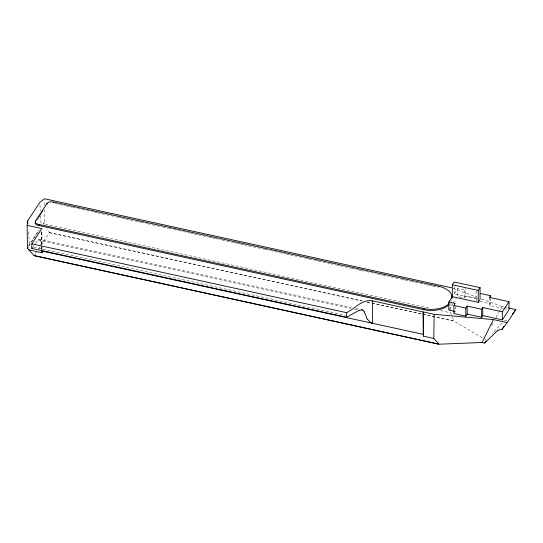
<?xml version="1.0" encoding="UTF-8"?>
<svg xmlns="http://www.w3.org/2000/svg" width="543" height="543" viewBox="0 0 543 543"><rect width="100%" height="100%" fill="white"/><g stroke="black" fill="none" stroke-linecap="round" stroke-linejoin="round"><path stroke-width="0.41" stroke-dasharray="2.71 2.04" d="M41.77 249.312L41.77 231.053M41.831 249.318L41.831 231.067M44.451 209.442L44.288 222.549L43.379 223.933M44.499 205.342L44.553 201.243M371.996 303.089L453.941 321.008A68.689 62.004 51.6 0 0 450.588 312.802L450.948 303.625M450.982 302.79L451.084 300.286M28.494 246.291L32.451 239.918M491.585 325.698L493.187 322.746M495.997 317.587L498.807 312.422M499.207 311.689L502.017 306.524L503.639 306.876M33.177 238.805L39.001 229.933M28.813 246.142L39.279 230.178M35.064 254.348L36.442 252.251M38.736 248.755L40.576 245.952M41.03 245.253L49.291 232.662L47.512 228.881M476.835 298.86L454.158 293.899L457.688 288.516L464.15 289.935L465.046 288.564M449.251 309.422L452.808 304.005M453.249 303.333L456.358 298.596M453.928 313.562L455.272 311.512L455.272 306.686M457.688 288.516L457.688 296.559L464.15 297.971L465.494 295.928L465.494 287.885M476.964 291.17L476.068 292.534L476.068 300.578L477.412 298.528L465.494 295.928M503.307 308.458L489.433 305.424L490.533 303.741L490.533 298.915M43.121 224.069L44.288 222.549L45.592 224.727M33.13 246.502L33.802 245.633M35.485 243.461L38.173 239.992L39.476 239.293L351.626 307.535M492.447 333.47L492.942 332.92M493.933 331.814L502.003 323.085A53.173 46.528 45.4 0 1 502.268 322.827M504.304 321.035L507.719 319.732M55.216 203.537L65.649 205.817M66.45 205.994L68.859 206.523M69.66 206.693L72.07 207.222M72.871 207.399L75.273 207.921M77.683 208.451L93.729 211.96M94.53 212.13L96.939 212.659M97.74 212.836L100.143 213.358M101.751 213.711L115.387 216.691M116.188 216.867L118.598 217.397M119.399 217.573L121.808 218.096M122.609 218.272L125.019 218.795M125.82 218.972L137.053 221.429M137.854 221.605L140.257 222.128M141.065 222.304L146.678 223.533M147.479 223.709L161.923 226.865M162.724 227.042L168.337 228.27M169.144 228.447L171.547 228.97M173.957 229.499L186.792 232.302M187.593 232.479L190.002 233.008M190.803 233.178L193.206 233.707M194.014 233.884L197.218 234.583M198.025 234.759L208.451 237.04M209.252 237.216L211.661 237.739M212.462 237.915L214.872 238.445M215.673 238.621L221.286 239.843M222.094 240.02L233.32 242.477M234.128 242.653L236.531 243.176M237.332 243.352L239.741 243.882M240.542 244.058L242.952 244.581M243.753 244.757L261.4 248.619M262.201 248.789L264.611 249.318M265.412 249.495L267.821 250.018M270.224 250.547L283.066 253.35M283.867 253.527L286.27 254.056M287.077 254.233L289.48 254.755M290.281 254.932L292.691 255.454M294.292 255.807L304.725 258.088M305.526 258.264L307.935 258.787M308.736 258.963L314.349 260.192M315.157 260.368L317.56 260.891M318.361 261.068L329.594 263.525M330.395 263.701L336.015 264.93M336.816 265.106L339.219 265.629M340.027 265.805L351.253 268.262M352.061 268.439L357.674 269.667M358.475 269.837L360.885 270.366M361.686 270.543L376.129 273.699M376.93 273.876L379.333 274.398M380.141 274.575L382.543 275.104M383.344 275.281L388.964 276.502M390.566 276.855L400.999 279.136M401.8 279.312L404.202 279.835M405.01 280.012L410.623 281.24M411.424 281.417L413.834 281.946M415.436 282.292L425.868 284.573M426.669 284.749L429.079 285.279M429.88 285.448L432.282 285.978M433.09 286.154L437.902 287.206M480.087 301.46L490.533 303.741M504.454 307.06L507.712 307.772M504.121 308.634L507.386 309.347M45.354 224.205L429.045 308.091M440.644 310.63L450.588 312.802M49.196 232.519L362.066 300.924M367.034 302.003L371.168 302.913M49.291 232.662L362.066 301.046M367.034 302.132L371.168 303.035M371.996 303.218L453.914 321.13L482.455 337.855M355.774 308.444L358.258 308.987M38.173 239.992L350.554 308.288M354.572 309.164L356.982 309.693M485.021 339.117L486.338 339.402M33.618 247.119L345.28 315.259M453.147 288.353L476.795 297.143M481.519 298.901L502.017 306.524M39.591 239.314L39.693 239.368A5.145 1.486 -77.7 0 1 39.931 239.626L40.148 240.155A10.575 3.054 -77.7 0 1 40.284 240.664L40.922 244.588M41.397 247.927L41.601 249.366M28.535 231.793L29.539 244.357M39.978 204.84L40.304 210.698M40.582 215.72L41.044 224.089M41.811 231.596L41.987 245.219M42.008 246.732L42.028 248.246M489.433 297.381L489.433 305.424M464.15 289.935L464.15 297.971M454.158 286.752L454.158 293.899"/><path stroke-width="0.81" d="M359.391 310.216L346.59 317.248L31.813 248.429L31.813 243.848L41.831 228.576L27.15 225.365L27.659 220.899L39.843 202.329L44.587 198.786L451.572 287.77M346.59 317.248L346.59 312.666C354.912 308.75 362.29 298.847 372.403 300.849L434.135 314.349L493.444 319.589L507.284 322.61L515.85 309.551L508.526 307.949M27.15 225.365L27.449 248.219L34.053 255.604L438.798 344.092A68.689 37.962 23.9 0 0 433.789 338.425L423.526 336.178L423.207 334.366L372.403 323.255L372.403 300.849M423.207 334.366L423.207 311.96L423.526 336.178M433.789 338.425L434.135 314.349M34.053 255.604L438.771 344.214L482.055 342.49L493.444 319.589M27.449 248.219L27.971 247.255M451.993 298.446A20.688 11.946 0 0 0 438.703 286.283L52.42 201.874L49.094 201.935L47.309 203.028L35.471 221.035C34.128 223.166 37.419 224.178 38.96 224.429L424.049 308.621A20.688 11.946 0 0 0 449.068 303.646M36.931 219.915L37.291 219.358M38.017 218.252L38.383 217.695M39.11 216.589L39.476 216.033M40.202 214.926L40.562 214.37M41.288 213.263L41.655 212.707M42.381 211.6L42.748 211.044M31.813 248.429L32.302 247.683M452.339 296.675L452.339 284.763L454.158 281.987L480.073 287.647L480.073 299.566L478.254 302.342L452.339 296.675L448.81 302.057L448.81 310.101L454.464 311.336M480.087 293.417L490.533 295.697L489.433 297.381L509.015 301.664L502.343 311.838L482.754 307.555L481.655 309.238L467.19 306.076L467.19 314.119L465.846 316.169L453.928 313.562L453.928 305.519L455.272 303.469L448.81 302.057M465.846 316.169L465.846 308.125L467.19 306.076M478.254 302.342L478.254 290.424L480.073 287.647M467.19 314.119L481.655 317.282L482.754 315.598L482.754 307.555M482.055 342.49L484.689 343.067L486.073 340.956M482.754 315.598L502.343 319.881L509.015 309.707L509.015 301.664M503.931 326.323L501.752 329.642L507.284 322.61M512.32 314.275L515.85 309.551M484.689 343.067L496.288 331.793A53.173 32.539 25.8 0 1 497.13 331.108L497.571 330.782M41.831 250.981L372.403 323.255M452.339 284.763L478.254 290.424M453.928 305.519L465.846 308.125M35.471 221.035L35.471 222.135C34.128 224.266 37.419 225.27 38.96 225.528L424.049 309.72A20.688 11.946 0 0 0 449.068 304.738M31.813 243.848L346.59 312.666M28.548 249.828L42.082 252.787L42.049 249.76M362.398 309.89L361.964 309.815A9.346 5.654 -69.1 0 0 361.509 309.822M372.003 323.166L369.688 321.877L367.787 319.515M363.233 310.331L363.634 310.772M366.654 317.417L364.305 311.933M41.77 250.968L42.082 252.787M27.659 220.899L27.863 223.417M502.343 311.838L502.343 319.881M490.533 295.697L490.533 298.114M481.655 309.238L481.655 317.282M438.703 286.283L438.703 286.969M424.049 308.621L424.049 309.72M53.614 202.091L53.614 202.777M47.105 203.299L47.105 203.985M38.96 224.429L38.96 225.528M359.385 310.481A16.629 10.107 -70.5 0 1 361.495 309.924M367.523 319.515A30.578 17.831 25.4 0 1 366.43 317.404M363.579 310.847A12.747 7.561 -64.3 0 1 364.197 312.042M362.391 309.904A5.6 3.36 -64 0 1 363.24 310.318M451.579 295.976A20.688 11.946 0 0 1 451.925 297.177M497.531 330.748A10.12 6.197 25.8 0 1 501.712 329.574"/></g></svg>
